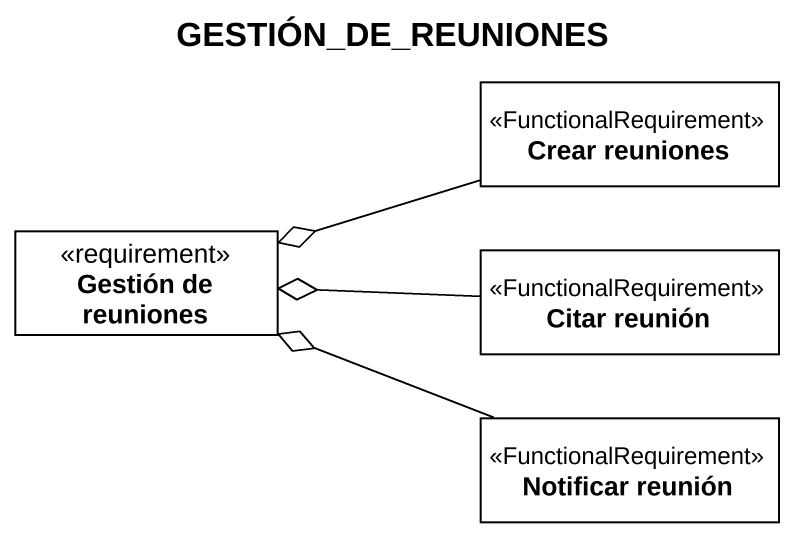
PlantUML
@startuml
title GESTIÓN_DE_REUNIONES
hide circle
hide empty members
class "Crear reuniones" as Crear_reuniones <<FunctionalRequirement>>
class "Gestión de reuniones" as Gestión_de_reuniones <<requirement>>
class "Citar reunión" as Citar_reunión <<FunctionalRequirement>>
class "Notificar reunión" as Notificar_reunión <<FunctionalRequirement>>
Crear_reuniones -left-o Gestión_de_reuniones
Citar_reunión -left-o Gestión_de_reuniones
Notificar_reunión -left-o Gestión_de_reuniones
@enduml
